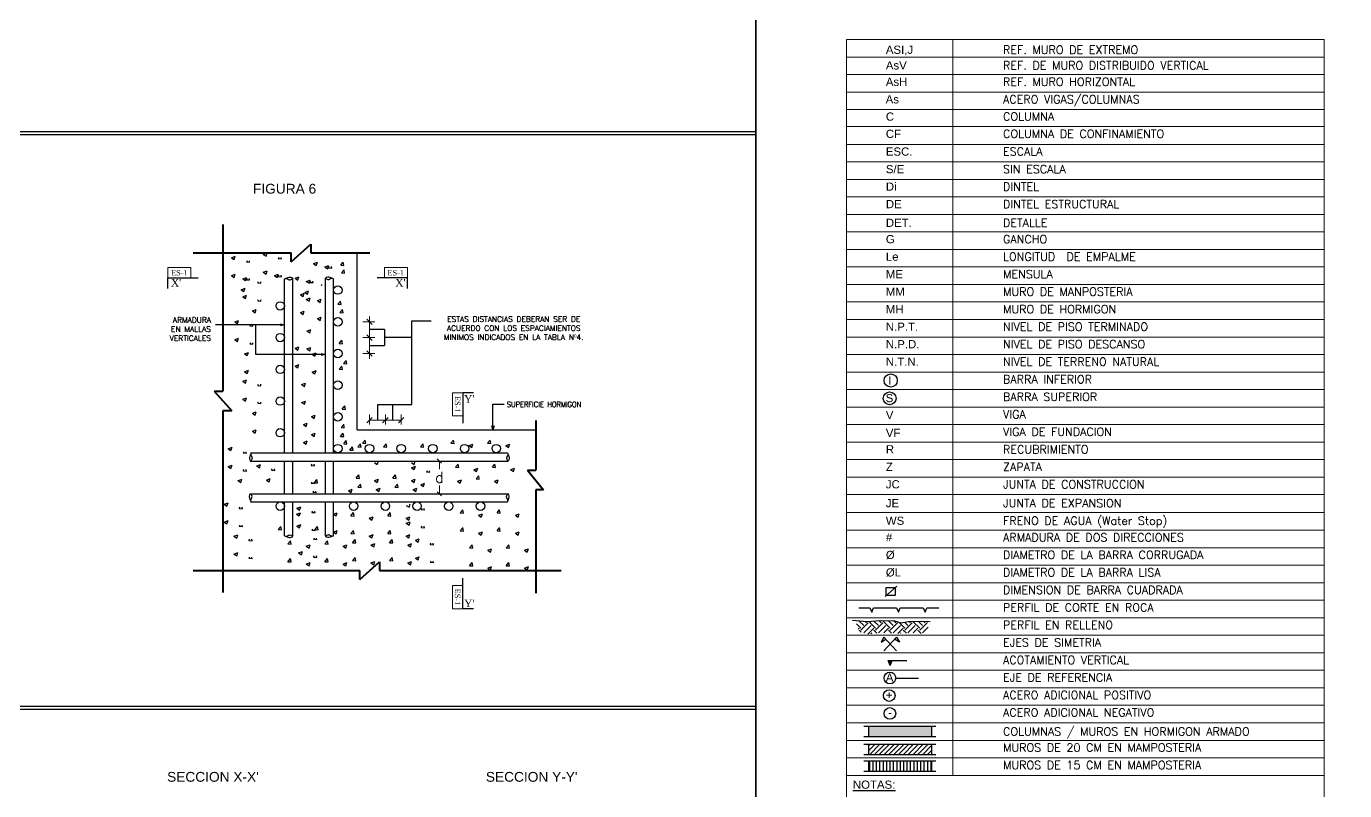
# Model space of a CAD drawing. Header units: millimetres. Extents: x -110 to 118, y 0 to 143.
# Drawn here: x 80.45 to 104.64, y 113.9 to 127.92 of the extents above; entities that cross this region are included whole.
import ezdxf
from ezdxf.enums import TextEntityAlignment as Align

# ---------------------------------------------------------------- set-up
doc = ezdxf.new("R2010")
doc.units = ezdxf.units.MM
doc.header["$PDMODE"] = 3
doc.layers.get('0').update_dxf_attribs({"lineweight": 0})
for name, color, linetype in [('ACERO', 5, 'Continuous'), ('DETALLES', 7, 'Continuous'), ('DIMTEXTO', 4, 'Continuous'), ('HATCH', 8, 'Continuous'), ('SANITARIOS', 4, 'Continuous'), ('SECCION', 1, 'Continuous'), ('textos', 7, 'Continuous')]:
    doc.layers.add(name, color=color, linetype=linetype)
doc.layers.add('DIM', color=7, linetype='Continuous', lineweight=15)
doc.layers.add('NOT TO PLOT', color=7, linetype='Continuous', plot=False)
doc.styles.add('arial', font='arial.ttf')
doc.styles.add('ROMANC', font='romanc.shx')
doc.styles.add('ROMANS', font='romans.shx', dxfattribs={"height": 0.11})
doc.styles.add('SIMPLEX', font='SIMPLEX', dxfattribs={"height": 0.2})
doc.styles.add('TIMES', font='times.ttf')
doc.styles.add('TITULOS', font='arial.ttf')
doc.dimstyles.new('DIM-50', dxfattribs={"dimscale": 0.5, "dimtxt": 0.2, "dimasz": 0.15, "dimexe": 0.1, "dimexo": 0.2, "dimgap": 0.1, "dimtad": 0, "dimtih": 1, "dimtoh": 1, "dimzin": 0, "dimdsep": 46, "dimtxsty": 'SIMPLEX', "dimblk": 'OBLIQUE', "dimcen": 0.2, "dimclrd": 256, "dimclre": 256, "dimclrt": 256, "dimadec": 0, "dimazin": 0, "dimtfac": 1, "dimtmove": 0, "dimatfit": 3, "dimldrblk": 'OPEN30', "dimfxl": 1, "dimtolj": 1, "dimtzin": 0, "dimlwd": -1, "dimlwe": -1, "dimarcsym": 0})

# ---------------------------------------------------------------- blocks, each defined once
blk = doc.blocks.new('_Oblique')
at = {"layer": 'SANITARIOS', "color": 0, "lineweight": -2}
blk.add_line((-0.5, -0.5), (0.5, 0.5), dxfattribs=at)
blk = doc.blocks.new('_Open30')
at = {"layer": 'DIMTEXTO', "color": 0, "lineweight": -2}
for p, q in [((-1, 0.27), (0, 0)), ((0, 0), (-1, -0.27)), ((0, 0), (-1, 0))]:
    blk.add_line(p, q, dxfattribs=at)
blk = doc.blocks.new('*D54')
at = {"layer": 'Defpoints', "color": 0, "transparency": 16777216}
for p in [(88.025, 119.95), (88.025, 119.35), (88.025, 119.35)]:
    blk.add_point(p, dxfattribs=at)
at = {"layer": 'DIM', "transparency": 16777216}
for p, q in [((87.925, 119.95), (87.975, 119.95)), ((88.025, 119.95), (88.025, 119.8)), ((88.025, 119.35), (88.025, 119.5)), ((87.925, 119.35), (87.975, 119.35))]:
    blk.add_line(p, q, dxfattribs=at)
at = {"layer": 'DIM', "transparency": 16777216, "xscale": 0.075, "yscale": 0.075, "zscale": 0.075}
for p, rotation in [((88.025, 119.95), 90), ((88.025, 119.35), 270)]:
    blk.add_blockref('_Oblique', p, dxfattribs=dict(at, rotation=rotation))
at = {"layer": 'DIM', "transparency": 16777216, "insert": (88.025, 119.65), "char_height": 0.2, "attachment_point": 5, "style": 'SIMPLEX'}
blk.add_mtext('\\A1;d', dxfattribs=at)

msp = doc.modelspace()

# ---------------------------------------------------------------- hatches: boundary and pattern name
at = {"layer": 'textos'}
h = msp.add_hatch(dxfattribs=at)
h.set_pattern_fill('EARTH', color=1, scale=0.03, angle=45, style=0)
h.set_pattern_definition([(45, (151.62839, -1.25378), (0, 0.26940768), [0.1905, -0.1905]), (45, (151.57788, -1.20327), (0, 0.26940768), [0.1905, -0.1905]), (45, (151.52736, -1.15275), (0, 0.26940768), [0.1905, -0.1905]), (135, (151.52736, -1.11908), (-0.26940768, 0), [0.1905, -0.1905]), (135, (151.57788, -1.06856), (-0.26940768, 0), [0.1905, -0.1905]), (135, (151.62839, -1.01805), (-0.26940768, 0), [0.1905, -0.1905])])
h.paths.add_polyline_path([(96.994, 116.971), (96.993, 117.009), (96.875, 117.013), (96.624, 117.004), (96.498, 116.98), (96.373, 117.02), (96.116, 117.026), (95.877, 117.004), (95.658, 117.027), (95.724, 116.824), (95.886, 116.772), (96.122, 116.796), (96.272, 116.802), (96.367, 116.787), (96.553, 116.787), (96.755, 116.799), (96.924, 116.781), (96.994, 116.821)])
for points in [[(96.298, 116.197), (96.336, 116.291), (96.258, 116.291)], [(97.055, 114.898), (97.055, 115.086), (95.896, 115.086), (95.896, 114.898)]]:
    msp.add_hatch(color=1, dxfattribs=at).paths.add_polyline_path(points)
h = msp.add_hatch(dxfattribs=at)
h.set_pattern_fill('ANSI31', color=1, scale=0.5, style=0)
h.set_pattern_definition([(45, (-1093.45287, -456.17657), (-0.0441941738, 0.0441941738), [])])
h.paths.add_polyline_path([(97.055, 114.567), (97.055, 114.755), (95.896, 114.755), (95.896, 114.567)])
h = msp.add_hatch(dxfattribs=at)
h.set_pattern_fill('ANSI31', color=1, scale=0.5, angle=45, style=0)
h.set_pattern_definition([(90, (-1093.45287, -456.17657), (-0.0625, 0), [])])
h.paths.add_polyline_path([(97.055, 114.26), (97.055, 114.448), (95.896, 114.448), (95.896, 114.26)])

# ---------------------------------------------------------------- linework, layer by layer
at = {"color": 1, "lineweight": 20}
for p, q in [((97.447, 127.681), (97.447, 114.184)), ((95.498, 127.36), (104.262, 127.36)), ((95.498, 127.039), (104.262, 127.039)), ((95.498, 126.717), (104.262, 126.717)), ((95.498, 126.401), (104.262, 126.401)), ((95.498, 126.085), (104.262, 126.085)), ((95.498, 125.759), (104.262, 125.759)), ((95.498, 125.438), (104.262, 125.438)), ((95.498, 125.116), (104.262, 125.116)), ((95.498, 124.795), (104.262, 124.795)), ((95.498, 124.474), (104.262, 124.474)), ((95.498, 124.153), (104.262, 124.153)), ((95.498, 123.831), (104.262, 123.831)), ((95.498, 123.51), (104.262, 123.51)), ((95.498, 123.189), (104.262, 123.189)), ((95.498, 122.868), (104.262, 122.868)), ((95.498, 122.546), (104.262, 122.546)), ((95.498, 122.225), (104.262, 122.225)), ((95.498, 121.904), (104.262, 121.904)), ((95.498, 121.583), (104.262, 121.583)), ((95.498, 121.261), (104.262, 121.261)), ((95.498, 120.94), (104.262, 120.94)), ((95.498, 120.619), (104.262, 120.619)), ((95.498, 120.298), (104.262, 120.298)), ((95.498, 119.977), (104.262, 119.977)), ((95.498, 119.655), (104.262, 119.655)), ((95.498, 119.334), (104.262, 119.334)), ((95.498, 119.003), (104.262, 119.003)), ((95.498, 118.681), (104.262, 118.681)), ((95.498, 118.36), (104.262, 118.36)), ((95.498, 118.039), (104.262, 118.039)), ((95.498, 117.718), (104.262, 117.718)), ((95.498, 117.396), (104.262, 117.396)), ((95.498, 117.075), (104.262, 117.075)), ((95.498, 116.754), (104.262, 116.754)), ((95.498, 116.433), (104.262, 116.433)), ((95.498, 116.111), (104.262, 116.111)), ((95.498, 115.79), (104.262, 115.79)), ((95.498, 115.469), (104.262, 115.469)), ((95.498, 115.148), (104.262, 115.148)), ((95.498, 114.826), (104.262, 114.826)), ((95.498, 114.505), (104.262, 114.505)), ((104.262, 114.184), (95.498, 114.184))]:
    msp.add_line(p, q, dxfattribs=at)
msp.add_lwpolyline([(95.498, 127.681), (104.262, 127.681), (104.262, 107.237), (95.498, 107.237)], close=True)
at = {"layer": 'ACERO'}
for p, q in [((85.184, 120.1), (85.184, 123.293)), ((85.334, 120.1), (85.334, 123.304)), ((85.934, 120.1), (85.934, 123.304)), ((86.084, 120.1), (86.084, 123.293)), ((84.559, 120.1), (89.277, 120.1)), ((84.559, 119.95), (89.288, 119.95)), ((85.184, 119.35), (85.184, 119.95)), ((85.334, 119.35), (85.334, 119.95)), ((85.934, 119.35), (85.934, 119.95)), ((86.084, 119.35), (86.084, 119.95)), ((84.559, 119.35), (89.288, 119.35)), ((84.559, 119.2), (89.277, 119.2)), ((85.184, 118.575), (85.184, 119.2)), ((85.334, 118.575), (85.334, 119.2)), ((85.934, 118.575), (85.934, 119.2)), ((86.084, 118.575), (86.084, 119.2))]:
    msp.add_line(p, q, dxfattribs=at)
for centre in [(86.161, 123.086), (85.106, 122.795), (86.161, 122.504), (85.106, 122.214), (86.161, 121.923), (85.106, 121.632), (86.161, 121.341), (85.106, 121.05), (86.161, 120.76), (85.106, 120.469), (86.161, 120.178), (86.743, 120.178), (87.325, 120.178), (87.906, 120.178), (88.488, 120.178), (89.069, 120.178), (85.106, 119.123), (86.452, 119.123), (87.034, 119.123), (87.615, 119.123), (88.197, 119.123), (88.779, 119.123)]:
    msp.add_circle(centre, 0.0776, dxfattribs=at)
for points in [[(85.184, 123.293), (85.248, 123.315), (85.291, 123.322), (85.334, 123.304)], [(85.184, 123.293), (85.219, 123.299), (85.257, 123.281), (85.286, 123.274), (85.334, 123.304)], [(86.084, 123.293), (86.02, 123.315), (85.977, 123.322), (85.934, 123.304)], [(86.084, 123.293), (86.049, 123.299), (86.011, 123.281), (85.982, 123.274), (85.934, 123.304)], [(84.569, 120.1), (84.548, 120.037), (84.541, 119.994), (84.559, 119.95)], [(84.569, 120.1), (84.563, 120.065), (84.581, 120.027), (84.588, 119.999), (84.559, 119.95)], [(89.277, 120.1), (89.283, 120.065), (89.265, 120.027), (89.258, 119.999), (89.288, 119.95)], [(89.277, 120.1), (89.298, 120.037), (89.305, 119.994), (89.288, 119.95)], [(84.569, 119.2), (84.548, 119.264), (84.541, 119.307), (84.559, 119.35)], [(84.569, 119.2), (84.563, 119.236), (84.581, 119.274), (84.588, 119.302), (84.559, 119.35)], [(89.277, 119.2), (89.283, 119.236), (89.265, 119.274), (89.258, 119.302), (89.288, 119.35)], [(89.277, 119.2), (89.298, 119.264), (89.305, 119.307), (89.288, 119.35)], [(85.184, 118.575), (85.219, 118.569), (85.257, 118.587), (85.286, 118.594), (85.334, 118.565)], [(85.184, 118.575), (85.248, 118.554), (85.291, 118.547), (85.334, 118.565)], [(86.084, 118.575), (86.049, 118.569), (86.011, 118.587), (85.982, 118.594), (85.934, 118.565)], [(86.084, 118.575), (86.02, 118.554), (85.977, 118.547), (85.934, 118.565)]]:
    msp.add_spline(points, degree=3, dxfattribs=at)
at = {"layer": 'DETALLES'}
for p, q in [((87.517, 122.523), (87.876, 122.523)), ((87.517, 120.99), (87.517, 122.523)), ((86.742, 122.369), (87.017, 122.369)), ((87.017, 122.369), (87.017, 122.071)), ((87.017, 122.22), (87.517, 122.22)), ((86.742, 122.071), (87.017, 122.071)), ((86.896, 120.99), (87.174, 120.99)), ((86.896, 120.701), (86.896, 120.99)), ((87.174, 120.99), (87.517, 120.99)), ((87.174, 120.701), (87.174, 120.99))]:
    msp.add_line(p, q, dxfattribs=at)
at = {"layer": 'DETALLES', "color": 8, "lineweight": 9, "ltscale": 0.01}
for points in [[(83.041, 123.501), (83.041, 123.308), (83.467, 123.308), (83.467, 123.501)], [(87.443, 123.501), (87.443, 123.308), (87.017, 123.308), (87.017, 123.501)], [(88.263, 121.204), (88.456, 121.204), (88.456, 120.778), (88.263, 120.778)], [(88.263, 117.238), (88.456, 117.238), (88.456, 117.664), (88.263, 117.664)]]:
    msp.add_lwpolyline(points, close=True, dxfattribs=at)
at = {"layer": 'DETALLES', "color": 6, "lineweight": 25, "ltscale": 0.01}
for points in [[(83.041, 123.115), (83.041, 123.308), (83.601, 123.308)], [(87.443, 123.115), (87.443, 123.308), (86.882, 123.308)], [(88.649, 121.204), (88.456, 121.204), (88.456, 120.644)], [(88.649, 117.238), (88.456, 117.238), (88.456, 117.799)]]:
    msp.add_lwpolyline(points, dxfattribs=at)
at = {"layer": 'DIM'}
for p, q in [((86.618, 122.504), (86.842, 122.504)), ((86.742, 121.823), (86.742, 122.604)), ((86.618, 122.214), (86.842, 122.214)), ((86.618, 122.214), (86.842, 122.214)), ((86.618, 121.923), (86.842, 121.923)), ((86.743, 120.623), (86.743, 120.801)), ((87.034, 120.623), (87.034, 120.801)), ((87.034, 120.623), (87.034, 120.801)), ((87.325, 120.623), (87.325, 120.801)), ((86.743, 120.701), (87.034, 120.701)), ((87.034, 120.701), (87.325, 120.701))]:
    msp.add_line(p, q, dxfattribs=at)
at = {"layer": 'HATCH'}
for p, q in [((84.211, 123.68), (84.281, 123.707)), ((84.211, 123.68), (84.261, 123.647)), ((84.261, 123.647), (84.281, 123.707)), ((84.484, 123.604), (84.502, 123.625)), ((84.484, 123.604), (84.544, 123.599)), ((84.544, 123.599), (84.539, 123.625)), ((84.794, 123.741), (84.864, 123.768)), ((84.794, 123.741), (84.844, 123.707)), ((84.844, 123.707), (84.864, 123.768)), ((85.067, 123.665), (85.085, 123.686)), ((85.067, 123.665), (85.127, 123.66)), ((85.127, 123.66), (85.122, 123.686)), ((84.211, 123.352), (84.281, 123.379)), ((84.261, 123.319), (84.281, 123.38)), ((84.794, 123.413), (84.864, 123.44)), ((84.794, 123.413), (84.844, 123.379)), ((84.844, 123.38), (84.864, 123.44)), ((85, 123.353), (85.07, 123.38)), ((85.05, 123.319), (85.07, 123.38)), ((85.717, 123.571), (85.787, 123.598)), ((85.717, 123.571), (85.766, 123.537)), ((85.766, 123.537), (85.787, 123.598)), ((85.923, 123.51), (85.993, 123.537)), ((85.923, 123.51), (85.973, 123.477)), ((85.973, 123.477), (85.993, 123.537)), ((85.99, 123.495), (86.007, 123.516)), ((85.99, 123.495), (86.049, 123.49)), ((86.049, 123.49), (86.045, 123.516)), ((86.214, 123.542), (86.262, 123.6)), ((86.214, 123.542), (86.274, 123.537)), ((86.227, 123.401), (86.275, 123.459)), ((86.227, 123.401), (86.287, 123.396)), ((86.274, 123.537), (86.262, 123.6)), ((86.287, 123.396), (86.275, 123.459)), ((84.211, 123.352), (84.261, 123.319)), ((84.418, 123.292), (84.488, 123.319)), ((84.418, 123.292), (84.467, 123.259)), ((84.467, 123.259), (84.488, 123.319)), ((84.484, 123.277), (84.502, 123.298)), ((84.484, 123.277), (84.544, 123.271)), ((84.544, 123.272), (84.539, 123.298)), ((84.691, 123.216), (84.708, 123.237)), ((84.691, 123.216), (84.75, 123.211)), ((84.75, 123.211), (84.746, 123.237)), ((85, 123.353), (85.05, 123.319)), ((85.067, 123.337), (85.085, 123.358)), ((85.067, 123.337), (85.127, 123.332)), ((85.127, 123.332), (85.122, 123.358)), ((85.377, 123.304), (85.447, 123.331)), ((85.377, 123.304), (85.426, 123.27)), ((85.426, 123.271), (85.447, 123.331)), ((85.583, 123.244), (85.653, 123.27)), ((85.583, 123.244), (85.633, 123.21)), ((85.633, 123.21), (85.653, 123.271)), ((85.65, 123.228), (85.667, 123.249)), ((85.65, 123.228), (85.709, 123.223)), ((85.709, 123.223), (85.705, 123.249)), ((85.856, 123.168), (85.874, 123.189)), ((84.39, 123.093), (84.46, 123.119)), ((84.39, 123.093), (84.44, 123.059)), ((84.418, 122.964), (84.488, 122.991)), ((84.418, 122.964), (84.467, 122.931)), ((84.44, 123.059), (84.46, 123.12)), ((84.467, 122.931), (84.488, 122.992)), ((84.691, 122.889), (84.708, 122.91)), ((84.691, 122.889), (84.75, 122.883)), ((84.75, 122.884), (84.746, 122.91)), ((85.474, 123.001), (85.544, 123.028)), ((85.474, 123.001), (85.524, 122.968)), ((85.524, 122.968), (85.544, 123.028)), ((85.555, 123.044), (85.625, 123.071)), ((85.555, 123.044), (85.605, 123.011)), ((85.583, 122.916), (85.653, 122.943)), ((85.583, 122.916), (85.633, 122.882)), ((85.605, 123.011), (85.625, 123.071)), ((85.633, 122.883), (85.653, 122.943)), ((85.789, 122.892), (85.859, 122.919)), ((85.789, 122.892), (85.839, 122.858)), ((85.839, 122.859), (85.859, 122.919)), ((86.163, 122.825), (86.211, 122.883)), ((86.223, 122.82), (86.211, 122.883)), ((84.596, 122.705), (84.666, 122.731)), ((84.596, 122.705), (84.646, 122.671)), ((84.646, 122.671), (84.666, 122.732)), ((85.474, 122.673), (85.544, 122.7)), ((85.474, 122.673), (85.524, 122.64)), ((85.524, 122.64), (85.544, 122.7)), ((86.163, 122.825), (86.223, 122.82)), ((86.201, 122.672), (86.25, 122.729)), ((86.201, 122.672), (86.261, 122.666)), ((86.261, 122.667), (86.25, 122.729)), ((84.272, 122.504), (84.342, 122.531)), ((84.272, 122.504), (84.322, 122.47)), ((84.322, 122.471), (84.342, 122.531)), ((84.545, 122.428), (84.563, 122.449)), ((84.545, 122.428), (84.605, 122.423)), ((84.605, 122.423), (84.6, 122.449)), ((85.789, 122.564), (85.859, 122.591)), ((85.789, 122.564), (85.839, 122.531)), ((85.839, 122.531), (85.859, 122.591)), ((84.272, 122.176), (84.342, 122.203)), ((84.272, 122.176), (84.322, 122.143)), ((84.322, 122.143), (84.342, 122.203)), ((85.595, 122.334), (85.665, 122.361)), ((85.595, 122.334), (85.645, 122.301)), ((85.645, 122.301), (85.665, 122.361)), ((86.189, 122.108), (86.237, 122.166)), ((86.248, 122.103), (86.237, 122.166)), ((84.451, 121.916), (84.521, 121.943)), ((84.451, 121.916), (84.5, 121.883)), ((84.5, 121.883), (84.521, 121.944)), ((84.545, 122.1), (84.563, 122.121)), ((84.545, 122.1), (84.605, 122.095)), ((84.605, 122.095), (84.6, 122.121)), ((85.377, 122.019), (85.447, 122.046)), ((85.377, 122.019), (85.426, 121.985)), ((85.426, 121.986), (85.447, 122.046)), ((85.595, 122.006), (85.665, 122.033)), ((85.595, 122.006), (85.645, 121.973)), ((85.645, 121.973), (85.665, 122.034)), ((85.692, 121.91), (85.762, 121.937)), ((85.742, 121.876), (85.762, 121.937)), ((86.189, 122.108), (86.248, 122.103)), ((85.377, 121.691), (85.447, 121.718)), ((85.377, 121.691), (85.426, 121.658)), ((85.426, 121.658), (85.447, 121.718)), ((85.692, 121.91), (85.742, 121.876)), ((86.189, 121.635), (86.237, 121.692)), ((86.248, 121.63), (86.237, 121.692)), ((86.265, 121.737), (86.314, 121.794)), ((86.265, 121.737), (86.325, 121.732)), ((86.325, 121.732), (86.314, 121.795)), ((84.418, 121.413), (84.488, 121.439)), ((84.451, 121.589), (84.521, 121.616)), ((84.451, 121.589), (84.5, 121.555)), ((84.467, 121.379), (84.488, 121.44)), ((84.5, 121.555), (84.521, 121.616)), ((85.692, 121.582), (85.762, 121.609)), ((85.692, 121.582), (85.742, 121.548)), ((85.742, 121.549), (85.762, 121.609)), ((86.189, 121.635), (86.248, 121.629)), ((84.418, 121.413), (84.467, 121.379)), ((84.691, 121.337), (84.708, 121.358)), ((84.691, 121.337), (84.75, 121.332)), ((84.75, 121.332), (84.746, 121.358)), ((85.498, 121.352), (85.568, 121.379)), ((85.498, 121.352), (85.548, 121.318)), ((85.548, 121.319), (85.568, 121.379)), ((84.418, 121.085), (84.488, 121.112)), ((84.418, 121.085), (84.467, 121.051)), ((84.467, 121.052), (84.488, 121.112)), ((84.691, 121.009), (84.708, 121.03)), ((84.691, 121.009), (84.75, 121.004)), ((84.75, 121.004), (84.746, 121.03)), ((85.498, 121.024), (85.568, 121.051)), ((85.498, 121.024), (85.548, 120.991)), ((85.548, 120.991), (85.568, 121.051)), ((86.24, 120.903), (86.288, 120.96)), ((86.3, 120.898), (86.288, 120.961)), ((84.596, 120.825), (84.666, 120.852)), ((84.596, 120.825), (84.646, 120.792)), ((84.646, 120.792), (84.666, 120.852)), ((85.677, 120.764), (85.747, 120.791)), ((85.677, 120.764), (85.726, 120.731)), ((85.726, 120.731), (85.747, 120.792)), ((86.24, 120.903), (86.3, 120.898)), ((84.596, 120.497), (84.666, 120.524)), ((84.596, 120.497), (84.646, 120.464)), ((84.646, 120.464), (84.666, 120.524)), ((85.531, 120.619), (85.601, 120.646)), ((85.531, 120.619), (85.581, 120.585)), ((85.581, 120.586), (85.601, 120.646)), ((85.677, 120.437), (85.747, 120.464)), ((85.726, 120.403), (85.747, 120.464)), ((86.211, 120.402), (86.259, 120.46)), ((86.221, 120.566), (86.269, 120.623)), ((86.221, 120.566), (86.281, 120.561)), ((86.271, 120.397), (86.259, 120.46)), ((86.281, 120.561), (86.269, 120.624)), ((85.531, 120.291), (85.601, 120.318)), ((85.531, 120.291), (85.581, 120.258)), ((85.581, 120.258), (85.601, 120.318)), ((85.677, 120.437), (85.726, 120.403)), ((86.211, 120.402), (86.271, 120.397)), ((86.269, 120.268), (86.317, 120.325)), ((86.269, 120.268), (86.329, 120.262)), ((86.329, 120.263), (86.317, 120.325)), ((86.529, 120.21), (86.577, 120.267)), ((86.589, 120.205), (86.577, 120.268)), ((86.616, 120.277), (86.664, 120.335)), ((86.616, 120.277), (86.676, 120.272)), ((86.676, 120.272), (86.664, 120.335)), ((87.001, 120.21), (87.05, 120.267)), ((87.061, 120.205), (87.05, 120.268)), ((87.677, 120.21), (87.725, 120.267)), ((87.736, 120.205), (87.725, 120.268)), ((88.235, 120.277), (88.283, 120.335)), ((88.235, 120.277), (88.294, 120.272)), ((88.294, 120.272), (88.283, 120.335)), ((88.571, 120.234), (88.641, 120.261)), ((88.571, 120.234), (88.621, 120.2)), ((88.621, 120.2), (88.641, 120.261)), ((88.91, 120.277), (88.958, 120.335)), ((88.91, 120.277), (88.97, 120.272)), ((88.97, 120.272), (88.958, 120.335)), ((89.246, 120.234), (89.316, 120.261)), ((89.246, 120.234), (89.296, 120.2)), ((89.296, 120.2), (89.316, 120.261)), ((84.151, 120.176), (84.221, 120.203)), ((84.151, 120.176), (84.2, 120.142)), ((84.2, 120.142), (84.221, 120.203)), ((84.424, 120.1), (84.441, 120.121)), ((84.424, 120.1), (84.483, 120.095)), ((84.483, 120.095), (84.479, 120.121)), ((86.385, 120.152), (86.433, 120.21)), ((86.385, 120.152), (86.444, 120.147)), ((86.444, 120.147), (86.433, 120.21)), ((86.529, 120.21), (86.589, 120.205)), ((87.001, 120.21), (87.061, 120.205)), ((87.677, 120.21), (87.736, 120.205)), ((84.151, 119.848), (84.221, 119.875)), ((84.151, 119.848), (84.2, 119.814)), ((84.2, 119.815), (84.221, 119.875)), ((84.424, 119.772), (84.441, 119.793)), ((84.424, 119.772), (84.483, 119.767)), ((84.483, 119.767), (84.479, 119.793)), ((84.673, 119.86), (84.743, 119.887)), ((84.673, 119.86), (84.722, 119.827)), ((84.722, 119.827), (84.743, 119.887)), ((84.946, 119.784), (84.963, 119.805)), ((84.946, 119.784), (85.005, 119.779)), ((85.005, 119.779), (85.001, 119.805)), ((85.673, 119.869), (85.69, 119.89)), ((85.673, 119.869), (85.732, 119.864)), ((85.732, 119.864), (85.728, 119.89)), ((86.836, 119.92), (86.885, 119.887)), ((86.885, 119.887), (86.906, 119.947)), ((87.511, 119.92), (87.561, 119.887)), ((87.515, 119.827), (87.585, 119.854)), ((87.515, 119.827), (87.565, 119.793)), ((87.561, 119.887), (87.581, 119.947)), ((87.565, 119.794), (87.585, 119.854)), ((87.788, 119.751), (87.806, 119.772)), ((87.788, 119.751), (87.848, 119.746)), ((87.848, 119.746), (87.843, 119.772)), ((88.321, 119.835), (88.37, 119.892)), ((88.321, 119.835), (88.381, 119.829)), ((88.381, 119.83), (88.37, 119.892)), ((88.658, 119.791), (88.728, 119.818)), ((88.658, 119.791), (88.708, 119.757)), ((88.708, 119.758), (88.728, 119.818)), ((88.997, 119.835), (89.045, 119.892)), ((88.997, 119.835), (89.056, 119.829)), ((89.056, 119.83), (89.045, 119.892)), ((89.333, 119.791), (89.403, 119.818)), ((89.333, 119.791), (89.383, 119.757)), ((89.383, 119.758), (89.403, 119.818)), ((84.329, 119.588), (84.399, 119.615)), ((84.329, 119.588), (84.379, 119.555)), ((84.379, 119.555), (84.399, 119.615)), ((84.851, 119.6), (84.921, 119.627)), ((84.851, 119.6), (84.901, 119.567)), ((84.901, 119.567), (84.921, 119.627)), ((85.673, 119.541), (85.69, 119.562)), ((85.673, 119.541), (85.732, 119.536)), ((85.732, 119.536), (85.728, 119.562)), ((85.731, 119.552), (85.779, 119.609)), ((85.731, 119.552), (85.791, 119.547)), ((85.791, 119.547), (85.779, 119.61)), ((86.499, 119.636), (86.547, 119.694)), ((86.499, 119.636), (86.559, 119.631)), ((86.531, 119.471), (86.579, 119.528)), ((86.559, 119.631), (86.547, 119.694)), ((86.59, 119.466), (86.579, 119.528)), ((86.836, 119.592), (86.906, 119.619)), ((86.836, 119.592), (86.885, 119.559)), ((86.885, 119.559), (86.906, 119.62)), ((87.174, 119.636), (87.222, 119.694)), ((87.174, 119.636), (87.234, 119.631)), ((87.206, 119.471), (87.254, 119.528)), ((87.234, 119.631), (87.222, 119.694)), ((87.266, 119.466), (87.254, 119.528)), ((87.511, 119.592), (87.581, 119.619)), ((87.511, 119.592), (87.561, 119.559)), ((87.561, 119.559), (87.581, 119.62)), ((87.683, 119.515), (87.753, 119.542)), ((87.683, 119.515), (87.733, 119.481)), ((87.733, 119.481), (87.753, 119.542)), ((88.359, 119.579), (88.429, 119.606)), ((88.359, 119.579), (88.409, 119.546)), ((88.409, 119.546), (88.429, 119.606)), ((88.698, 119.623), (88.746, 119.68)), ((88.698, 119.623), (88.758, 119.618)), ((88.758, 119.618), (88.746, 119.681)), ((89.035, 119.579), (89.105, 119.606)), ((89.035, 119.579), (89.084, 119.546)), ((89.084, 119.546), (89.105, 119.606)), ((85.704, 119.376), (85.722, 119.397)), ((85.704, 119.376), (85.764, 119.371)), ((85.764, 119.371), (85.759, 119.397)), ((86.356, 119.406), (86.426, 119.433)), ((86.356, 119.406), (86.405, 119.373)), ((86.405, 119.373), (86.426, 119.433)), ((86.531, 119.471), (86.59, 119.465)), ((86.867, 119.427), (86.937, 119.454)), ((86.867, 119.427), (86.917, 119.394)), ((86.917, 119.394), (86.937, 119.454)), ((87.206, 119.471), (87.266, 119.465)), ((87.542, 119.427), (87.612, 119.454)), ((87.542, 119.427), (87.592, 119.394)), ((87.592, 119.394), (87.612, 119.454)), ((84.078, 119.157), (84.148, 119.184)), ((84.078, 119.157), (84.128, 119.124)), ((84.128, 119.124), (84.148, 119.184)), ((84.351, 119.081), (84.368, 119.102)), ((84.351, 119.081), (84.411, 119.076)), ((84.411, 119.076), (84.406, 119.102)), ((85.412, 119.084), (85.482, 119.111)), ((85.412, 119.084), (85.461, 119.05)), ((85.461, 119.05), (85.482, 119.111)), ((85.685, 119.008), (85.702, 119.029)), ((85.744, 119.003), (85.74, 119.029)), ((87.418, 119.136), (87.468, 119.103)), ((87.468, 119.103), (87.488, 119.163)), ((87.691, 119.06), (87.708, 119.081)), ((87.691, 119.06), (87.751, 119.055)), ((87.751, 119.055), (87.746, 119.081)), ((88.408, 118.998), (88.456, 119.055)), ((88.468, 118.993), (88.456, 119.055)), ((89.083, 118.998), (89.131, 119.055)), ((89.143, 118.993), (89.131, 119.055)), ((84.078, 118.829), (84.148, 118.856)), ((84.078, 118.829), (84.128, 118.796)), ((84.128, 118.796), (84.148, 118.857)), ((84.351, 118.754), (84.368, 118.775)), ((84.411, 118.749), (84.406, 118.775)), ((85.405, 118.975), (85.475, 119.002)), ((85.405, 118.975), (85.454, 118.942)), ((85.412, 118.756), (85.482, 118.783)), ((85.454, 118.942), (85.475, 119.002)), ((85.461, 118.723), (85.482, 118.783)), ((85.685, 119.008), (85.744, 119.003)), ((86.08, 118.975), (86.15, 119.002)), ((86.08, 118.975), (86.13, 118.942)), ((86.13, 118.942), (86.15, 119.002)), ((86.402, 118.945), (86.45, 119.003)), ((86.402, 118.945), (86.462, 118.94)), ((86.462, 118.94), (86.45, 119.003)), ((86.739, 118.902), (86.809, 118.928)), ((86.739, 118.902), (86.788, 118.868)), ((86.788, 118.868), (86.809, 118.929)), ((87.077, 118.945), (87.125, 119.003)), ((87.077, 118.945), (87.137, 118.94)), ((87.137, 118.94), (87.125, 119.003)), ((87.414, 118.902), (87.484, 118.928)), ((87.414, 118.902), (87.464, 118.868)), ((87.418, 118.808), (87.488, 118.835)), ((87.418, 118.808), (87.468, 118.775)), ((87.464, 118.868), (87.484, 118.929)), ((87.468, 118.775), (87.488, 118.836)), ((88.408, 118.998), (88.468, 118.992)), ((88.745, 118.954), (88.815, 118.981)), ((88.745, 118.954), (88.794, 118.921)), ((88.794, 118.921), (88.815, 118.981)), ((89.083, 118.998), (89.143, 118.992)), ((89.42, 118.954), (89.49, 118.981)), ((89.42, 118.954), (89.47, 118.921)), ((89.47, 118.921), (89.49, 118.981)), ((84.256, 118.57), (84.326, 118.597)), ((84.256, 118.57), (84.306, 118.536)), ((84.306, 118.536), (84.326, 118.597)), ((84.351, 118.754), (84.411, 118.748)), ((85.068, 118.691), (85.116, 118.748)), ((85.068, 118.691), (85.128, 118.686)), ((85.128, 118.686), (85.116, 118.749)), ((85.412, 118.756), (85.461, 118.722)), ((85.685, 118.68), (85.702, 118.701)), ((85.685, 118.68), (85.744, 118.675)), ((85.716, 118.515), (85.734, 118.536)), ((85.744, 118.675), (85.74, 118.701)), ((85.743, 118.691), (85.791, 118.748)), ((85.743, 118.691), (85.803, 118.686)), ((85.776, 118.51), (85.771, 118.536)), ((85.803, 118.686), (85.791, 118.749)), ((86.08, 118.647), (86.15, 118.674)), ((86.08, 118.647), (86.13, 118.614)), ((86.13, 118.614), (86.15, 118.674)), ((86.402, 118.618), (86.45, 118.675)), ((86.402, 118.618), (86.462, 118.612)), ((86.462, 118.613), (86.45, 118.675)), ((86.739, 118.574), (86.809, 118.601)), ((86.739, 118.574), (86.788, 118.54)), ((86.788, 118.541), (86.809, 118.601)), ((87.077, 118.618), (87.125, 118.675)), ((87.077, 118.618), (87.137, 118.612)), ((87.137, 118.613), (87.125, 118.675)), ((87.414, 118.574), (87.484, 118.601)), ((87.414, 118.574), (87.464, 118.54)), ((87.464, 118.541), (87.484, 118.601)), ((87.691, 118.733), (87.708, 118.754)), ((87.691, 118.733), (87.751, 118.727)), ((87.751, 118.728), (87.746, 118.754)), ((88.408, 118.67), (88.456, 118.727)), ((88.408, 118.67), (88.468, 118.665)), ((88.468, 118.665), (88.456, 118.728)), ((88.745, 118.626), (88.815, 118.653)), ((88.745, 118.626), (88.794, 118.593)), ((88.794, 118.593), (88.815, 118.653)), ((89.083, 118.67), (89.131, 118.727)), ((89.083, 118.67), (89.143, 118.665)), ((89.143, 118.665), (89.131, 118.728)), ((89.42, 118.626), (89.49, 118.653)), ((89.42, 118.626), (89.47, 118.593)), ((89.47, 118.593), (89.49, 118.653)), ((84.529, 118.494), (84.547, 118.515)), ((84.529, 118.494), (84.589, 118.489)), ((84.589, 118.489), (84.584, 118.515)), ((85.247, 118.431), (85.295, 118.489)), ((85.247, 118.431), (85.306, 118.426)), ((85.306, 118.426), (85.295, 118.489)), ((85.443, 118.263), (85.513, 118.29)), ((85.493, 118.23), (85.513, 118.29)), ((85.583, 118.388), (85.653, 118.414)), ((85.583, 118.388), (85.633, 118.354)), ((85.633, 118.354), (85.653, 118.415)), ((85.716, 118.515), (85.776, 118.51)), ((85.922, 118.431), (85.97, 118.489)), ((85.922, 118.431), (85.982, 118.426)), ((85.982, 118.426), (85.97, 118.489)), ((86.258, 118.388), (86.328, 118.414)), ((86.258, 118.388), (86.308, 118.354)), ((86.308, 118.354), (86.328, 118.415)), ((86.433, 118.452), (86.482, 118.51)), ((86.433, 118.452), (86.493, 118.447)), ((86.493, 118.447), (86.482, 118.51)), ((86.77, 118.409), (86.84, 118.435)), ((86.77, 118.409), (86.82, 118.375)), ((86.82, 118.375), (86.84, 118.436)), ((87.109, 118.452), (87.157, 118.51)), ((87.109, 118.452), (87.168, 118.447)), ((87.168, 118.447), (87.157, 118.51)), ((87.445, 118.409), (87.515, 118.435)), ((87.445, 118.409), (87.495, 118.375)), ((87.495, 118.375), (87.515, 118.436)), ((87.586, 118.496), (87.656, 118.523)), ((87.586, 118.496), (87.636, 118.463)), ((87.636, 118.463), (87.656, 118.523)), ((87.859, 118.42), (87.876, 118.441)), ((87.859, 118.42), (87.919, 118.415)), ((87.919, 118.415), (87.914, 118.441)), ((88.576, 118.358), (88.624, 118.415)), ((88.576, 118.358), (88.636, 118.352)), ((88.636, 118.353), (88.624, 118.415)), ((88.913, 118.314), (88.983, 118.341)), ((88.913, 118.314), (88.963, 118.281)), ((88.963, 118.281), (88.983, 118.341)), ((89.251, 118.358), (89.3, 118.415)), ((89.251, 118.358), (89.311, 118.352)), ((89.311, 118.353), (89.3, 118.415)), ((89.588, 118.314), (89.658, 118.341)), ((89.588, 118.314), (89.638, 118.281)), ((89.638, 118.281), (89.658, 118.341)), ((84.256, 118.242), (84.326, 118.269)), ((84.256, 118.242), (84.306, 118.208)), ((84.306, 118.209), (84.326, 118.269)), ((84.529, 118.166), (84.547, 118.187)), ((84.529, 118.166), (84.589, 118.161)), ((84.589, 118.161), (84.584, 118.187)), ((85.247, 118.103), (85.295, 118.161)), ((85.247, 118.103), (85.306, 118.098)), ((85.306, 118.098), (85.295, 118.161)), ((85.443, 118.263), (85.493, 118.229)), ((85.583, 118.06), (85.653, 118.087)), ((85.583, 118.06), (85.633, 118.026)), ((85.633, 118.027), (85.653, 118.087)), ((85.716, 118.187), (85.734, 118.208)), ((85.716, 118.187), (85.776, 118.182)), ((85.776, 118.182), (85.771, 118.208)), ((85.922, 118.103), (85.97, 118.161)), ((85.922, 118.103), (85.982, 118.098)), ((85.982, 118.098), (85.97, 118.161)), ((86.258, 118.06), (86.328, 118.087)), ((86.258, 118.06), (86.308, 118.026)), ((86.308, 118.027), (86.328, 118.087)), ((86.433, 118.124), (86.482, 118.182)), ((86.433, 118.124), (86.493, 118.119)), ((86.493, 118.119), (86.482, 118.182)), ((86.77, 118.081), (86.84, 118.108)), ((86.77, 118.081), (86.82, 118.047)), ((86.82, 118.047), (86.84, 118.108)), ((87.109, 118.124), (87.157, 118.182)), ((87.109, 118.124), (87.168, 118.119)), ((87.168, 118.119), (87.157, 118.182)), ((87.445, 118.081), (87.515, 118.108)), ((87.445, 118.081), (87.495, 118.047)), ((87.495, 118.047), (87.515, 118.108)), ((87.586, 118.168), (87.656, 118.195)), ((87.586, 118.168), (87.636, 118.135)), ((87.636, 118.135), (87.656, 118.196)), ((87.859, 118.093), (87.876, 118.114)), ((87.859, 118.093), (87.919, 118.088)), ((87.919, 118.088), (87.914, 118.114)), ((88.576, 118.03), (88.624, 118.087)), ((88.636, 118.025), (88.624, 118.088)), ((89.251, 118.03), (89.3, 118.087)), ((89.311, 118.025), (89.3, 118.088)), ((88.576, 118.03), (88.636, 118.025)), ((88.913, 117.986), (88.983, 118.013)), ((88.913, 117.986), (88.963, 117.953)), ((88.963, 117.953), (88.983, 118.013)), ((89.251, 118.03), (89.311, 118.025)), ((89.588, 117.986), (89.658, 118.013)), ((89.588, 117.986), (89.638, 117.953)), ((89.638, 117.953), (89.658, 118.013))]:
    msp.add_line(p, q, dxfattribs=at)
at = {"layer": 'NOT TO PLOT'}
for points in [[(79.992, 136.538), (93.83, 136.538), (93.83, 125.934), (79.992, 125.934)], [(79.992, 125.996), (93.83, 125.996), (93.83, 115.391), (79.992, 115.391)], [(79.992, 115.453), (93.83, 115.453), (93.83, 108.071), (79.992, 108.071)]]:
    msp.add_lwpolyline(points, close=True, dxfattribs=at)
msp.add_lwpolyline([(94.541, 106.38), (93.83, 106.38), (93.83, 129.156), (106.312, 129.156), (106.312, 106.38), (105.316, 106.38)], dxfattribs=at)
at = {"layer": 'SECCION', "color": 3, "lineweight": 40}
for p, q in [((84.053, 124.291), (84.053, 121.234)), ((85.305, 123.607), (85.668, 123.929)), ((85.668, 123.929), (85.668, 123.768)), ((83.509, 123.768), (85.305, 123.768)), ((85.305, 123.607), (85.305, 123.768)), ((85.668, 123.768), (86.747, 123.768)), ((83.892, 121.234), (84.053, 121.234)), ((83.892, 121.234), (84.214, 120.871)), ((84.053, 120.871), (84.053, 117.537)), ((84.214, 120.871), (84.053, 120.871)), ((89.793, 120.693), (89.793, 119.782)), ((89.64, 119.782), (89.793, 119.782)), ((89.64, 119.782), (89.936, 119.419)), ((89.793, 119.419), (89.793, 117.524)), ((89.936, 119.419), (89.793, 119.419)), ((86.565, 117.779), (86.928, 118.101)), ((86.928, 118.101), (86.928, 117.94)), ((83.509, 117.94), (86.565, 117.94)), ((86.565, 117.779), (86.565, 117.94)), ((86.928, 117.94), (90.262, 117.94))]:
    msp.add_line(p, q, dxfattribs=at)
at = {"layer": 'SECCION'}
for q in [(86.518, 123.768), (89.793, 120.523)]:
    msp.add_line((86.518, 120.523), q, dxfattribs=at)
at = {"layer": 'textos', "color": 1}
for p, q in [((96.203, 117.463), (96.416, 117.653)), ((96.182, 116.721), (96.129, 116.627)), ((96.129, 116.627), (96.218, 116.681)), ((96.182, 116.468), (96.413, 116.721)), ((96.413, 116.468), (96.182, 116.721)), ((96.466, 116.627), (96.377, 116.681)), ((96.413, 116.721), (96.466, 116.627)), ((96.258, 116.291), (96.603, 116.291)), ((96.298, 116.197), (96.258, 116.291)), ((96.298, 116.197), (96.336, 116.291)), ((96.399, 115.969), (96.819, 115.969)), ((95.815, 115.086), (97.135, 115.086)), ((95.815, 114.898), (97.135, 114.898)), ((95.896, 115.086), (95.896, 114.898)), ((97.055, 115.086), (97.055, 114.898)), ((95.815, 114.755), (97.135, 114.755)), ((95.896, 114.755), (95.896, 114.567)), ((97.055, 114.755), (97.055, 114.567)), ((95.815, 114.567), (97.135, 114.567)), ((95.815, 114.448), (97.135, 114.448)), ((95.896, 114.448), (95.896, 114.26)), ((97.055, 114.448), (97.055, 114.26)), ((95.815, 114.26), (97.135, 114.26))]:
    msp.add_line(p, q, dxfattribs=at)
msp.add_lwpolyline([(96.222, 117.63), (96.388, 117.63), (96.388, 117.482), (96.222, 117.482)], close=True, dxfattribs=at)
for points in [[(95.724, 117.254), (95.926, 117.254), (95.96, 117.178), (95.993, 117.255), (96.213, 117.255)], [(96.213, 117.255), (96.415, 117.255), (96.449, 117.178), (96.482, 117.255), (96.702, 117.255)], [(96.702, 117.255), (96.904, 117.255), (96.938, 117.179), (96.971, 117.256), (97.191, 117.256)], [(95.607, 117.032), (95.877, 117.004), (96.116, 117.026), (96.373, 117.02), (96.498, 116.98), (96.624, 117.004), (96.875, 117.013), (97.028, 117.007)]]:
    msp.add_lwpolyline(points, dxfattribs=at)
for centre, radius in [((96.306, 121.428), 0.121), ((96.286, 121.099), 0.118), ((96.292, 115.969), 0.107), ((96.279, 115.648), 0.107), ((96.292, 115.319), 0.107)]:
    msp.add_circle(centre, radius, dxfattribs=at)

# ---------------------------------------------------------------- block references
at = {"layer": 'DIM', "xscale": 0.1, "yscale": 0.1, "zscale": 0.1}
for p, rotation in [((86.742, 122.504), 270), ((86.742, 122.214), 90), ((86.742, 122.214), 270), ((86.742, 121.923), 90), ((86.743, 120.701), 180), ((87.034, 120.701), 180)]:
    msp.add_blockref('_Oblique', p, dxfattribs=dict(at, rotation=rotation))
for p in [(87.034, 120.701), (87.325, 120.701)]:
    msp.add_blockref('_Oblique', p, dxfattribs=at)

# ---------------------------------------------------------------- texts
at = {"layer": 'DIMTEXTO', "linetype": 'Continuous', "char_height": 0.18, "attachment_point": 4, "style": 'TITULOS'}
for s, insert in [('\\pi-0.36,l0.54,t0.54;FIGURA 6', (84.425, 124.944)), ("\\pi-0.36,l0.54,t0.54;SECCION X-X'", (82.849, 114.155)), ("\\pi-0.36,l0.54,t0.54;SECCION Y-Y'", (88.698, 114.155))]:
    msp.add_mtext(s, dxfattribs=dict(at, insert=insert))
at = {"layer": 'textos', "color": 1}
for s, style, p in [('ASI,J', 'arial', (96.217, 127.42)), ('REF. MURO DE EXTREMO', 'SIMPLEX', (98.367, 127.42)), ('AsV', 'arial', (96.217, 127.133)), ('REF. DE MURO DISTRIBUIDO VERTICAL', 'SIMPLEX', (98.367, 127.133)), ('AsH', 'arial', (96.217, 126.831)), ('REF. MURO HORIZONTAL', 'SIMPLEX', (98.367, 126.831)), ('As', 'arial', (96.214, 126.51)), ('ACERO VIGAS/COLUMNAS', 'SIMPLEX', (98.367, 126.51)), ('C', 'arial', (96.217, 126.194)), ('COLUMNA', 'SIMPLEX', (98.367, 126.194)), ('CF', 'arial', (96.217, 125.878)), ('COLUMNA DE CONFINAMIENTO', 'SIMPLEX', (98.367, 125.878)), ('ESC.', 'arial', (96.217, 125.552)), ('ESCALA', 'SIMPLEX', (98.367, 125.552)), ('S/E', 'arial', (96.217, 125.23)), ('SIN ESCALA', 'SIMPLEX', (98.367, 125.23)), ('Di', 'arial', (96.217, 124.909)), ('DINTEL', 'SIMPLEX', (98.367, 124.909)), ('DE', 'arial', (96.217, 124.588)), ('DINTEL ESTRUCTURAL', 'SIMPLEX', (98.367, 124.588)), ('DET.', 'arial', (96.217, 124.246)), ('DETALLE', 'SIMPLEX', (98.367, 124.246)), ('G', 'arial', (96.217, 123.945)), ('GANCHO   ', 'SIMPLEX', (98.367, 123.945)), ('Le', 'arial', (96.217, 123.624)), ('LONGITUD  DE EMPALME', 'SIMPLEX', (98.367, 123.624)), ('ME', 'arial', (96.217, 123.303)), ('MENSULA', 'SIMPLEX', (98.367, 123.303)), ('MM', 'arial', (96.217, 122.982)), ('MURO DE MANPOSTERIA', 'SIMPLEX', (98.367, 122.982)), ('MH', 'arial', (96.217, 122.66)), ('MURO DE HORMIGON', 'SIMPLEX', (98.367, 122.66)), ('N.P.T.', 'arial', (96.217, 122.339)), ('NIVEL DE PISO TERMINADO', 'SIMPLEX', (98.367, 122.339)), ('N.P.D.', 'arial', (96.217, 122.018)), ('NIVEL DE PISO DESCANSO', 'SIMPLEX', (98.367, 122.018)), ('N.T.N.', 'arial', (96.217, 121.697)), ('NIVEL DE TERRENO NATURAL', 'SIMPLEX', (98.367, 121.697)), ('I', 'ROMANC', (96.265, 121.351)), ('BARRA INFERIOR', 'SIMPLEX', (98.367, 121.375)), ('BARRA SUPERIOR', 'SIMPLEX', (98.367, 121.054)), ('S', 'arial', (96.214, 121.03)), ('V', 'arial', (96.217, 120.719)), ('VIGA ', 'SIMPLEX', (98.367, 120.733)), ('VF', 'arial', (96.217, 120.391)), ('VIGA DE FUNDACION ', 'SIMPLEX', (98.367, 120.412)), ('R', 'arial', (96.217, 120.09)), ('RECUBRIMIENTO', 'SIMPLEX', (98.367, 120.09)), ('Z', 'arial', (96.217, 119.769)), ('ZAPATA', 'SIMPLEX', (98.367, 119.769)), ('JC', 'arial', (96.217, 119.448)), ('JUNTA DE CONSTRUCCION', 'SIMPLEX', (98.367, 119.448)), ('JE', 'arial', (96.217, 119.102)), ('JUNTA DE EXPANSION', 'SIMPLEX', (98.367, 119.102)), ('WS', 'arial', (96.217, 118.78)), ('FRENO DE AGUA (Water Stop)', 'SIMPLEX', (98.367, 118.78)), ('#', 'arial', (96.217, 118.474)), ('ARMADURA DE DOS DIRECCIONES', 'SIMPLEX', (98.367, 118.474)), ('%%C', 'arial', (96.217, 118.153)), ('DIAMETRO DE LA BARRA CORRUGADA', 'SIMPLEX', (98.367, 118.153)), ('%%CL', 'arial', (96.217, 117.832)), ('DIAMETRO DE LA BARRA LISA', 'SIMPLEX', (98.367, 117.832)), ('DIMENSION DE BARRA CUADRADA', 'SIMPLEX', (98.367, 117.51)), ('PERFIL DE CORTE EN ROCA', 'SIMPLEX', (98.367, 117.189)), ('PERFIL EN RELLENO', 'SIMPLEX', (98.367, 116.868)), ('EJES DE SIMETRIA', 'SIMPLEX', (98.367, 116.547)), ('ACOTAMIENTO VERTICAL', 'SIMPLEX', (98.367, 116.225)), ('A', 'arial', (96.217, 115.904)), ('EJE DE REFERENCIA', 'SIMPLEX', (98.367, 115.904)), ('+', 'arial', (96.217, 115.583)), ('ACERO ADICIONAL POSITIVO', 'SIMPLEX', (98.367, 115.583)), ('ACERO ADICIONAL NEGATIVO', 'SIMPLEX', (98.367, 115.262)), ('-', 'arial', (96.258, 115.262)), ('COLUMNAS / MUROS EN HORMIGON ARMADO', 'SIMPLEX', (98.367, 114.912)), ('MUROS DE 20 CM EN MAMPOSTERIA', 'SIMPLEX', (98.367, 114.619)), ('MUROS DE 15 CM EN MAMPOSTERIA', 'SIMPLEX', (98.367, 114.298)), ('%%UNOTAS:', 'arial', (95.612, 113.938))]:
    msp.add_text(s, height=0.15, dxfattribs=dict(at, style=style)).set_placement(p)
at = {"layer": 'textos', "ltscale": 0.5, "style": 'TIMES'}
for rotation, p in [(360, (83.254, 123.404)), (270, (88.359, 120.991)), (270, (88.359, 117.457))]:
    msp.add_text('ES-1', height=0.1, rotation=rotation, dxfattribs=at).set_placement(p, align=Align.MIDDLE_CENTER)
msp.add_text('ES-1', height=0.1, dxfattribs=at).set_placement((87.224, 123.404), align=Align.MIDDLE_CENTER)
msp.add_text("X'", height=0.1375, dxfattribs=at).set_placement((83.099, 123.288), align=Align.TOP_LEFT)
for s, p in [("X'", (87.403, 123.288)), ("Y'", (88.667, 121.159))]:
    msp.add_text(s, height=0.1375, dxfattribs=at).set_placement(p, align=Align.TOP_RIGHT)
at = {"layer": 'textos', "style": 'ROMANS', "width": 0.85}
msp.add_text('SUPERFICIE HORMIGON', height=0.1, dxfattribs=at).set_placement((89.262, 120.939))
at = {"layer": 'textos', "ltscale": 0.5, "style": 'TIMES'}
msp.add_text("Y'", height=0.1375, dxfattribs=at).set_placement((88.667, 117.229), align=Align.BOTTOM_RIGHT)
at = {"layer": 'textos', "char_height": 0.1, "style": 'SIMPLEX'}
for s, insert, attachment_point in [('ARMADURA\\PEN MALLAS \\PVERTICALES', (83.834, 122.371), 6), ('ESTAS DISTANCIAS DEBERAN SER DE\\PACUERDO CON LOS ESPACIAMIENTOS\\PMINIMOS INDICADOS EN LA TABLA Nº4.', (89.389, 122.387), 5)]:
    msp.add_mtext(s, dxfattribs=dict(at, insert=insert, attachment_point=attachment_point))

# ---------------------------------------------------------------- dimensions: what is measured, and where the dimension line sits
at = {"layer": 'DIM'}
dim = msp.add_linear_dim(base=(88.025, 119.35), p1=(88.025, 119.95), p2=(88.025, 119.35), angle=90, text='d', dimstyle='DIM-50', dxfattribs=at)
dim.commit()
dim.dimension.update_dxf_attribs({"geometry": '*D54', "text_midpoint": (88.025, 119.65)})

# ---------------------------------------------------------------- leaders
at = {"layer": 'DETALLES'}
for points in [[(85.184, 122.448), (83.916, 122.448)], [(85.934, 121.905), (84.658, 121.905), (84.658, 122.448)], [(89.008, 120.523), (89.008, 120.992), (89.213, 120.992)]]:
    msp.add_leader(points, dimstyle='DIM-50', dxfattribs=at)

doc.saveas('drawing.dxf')
